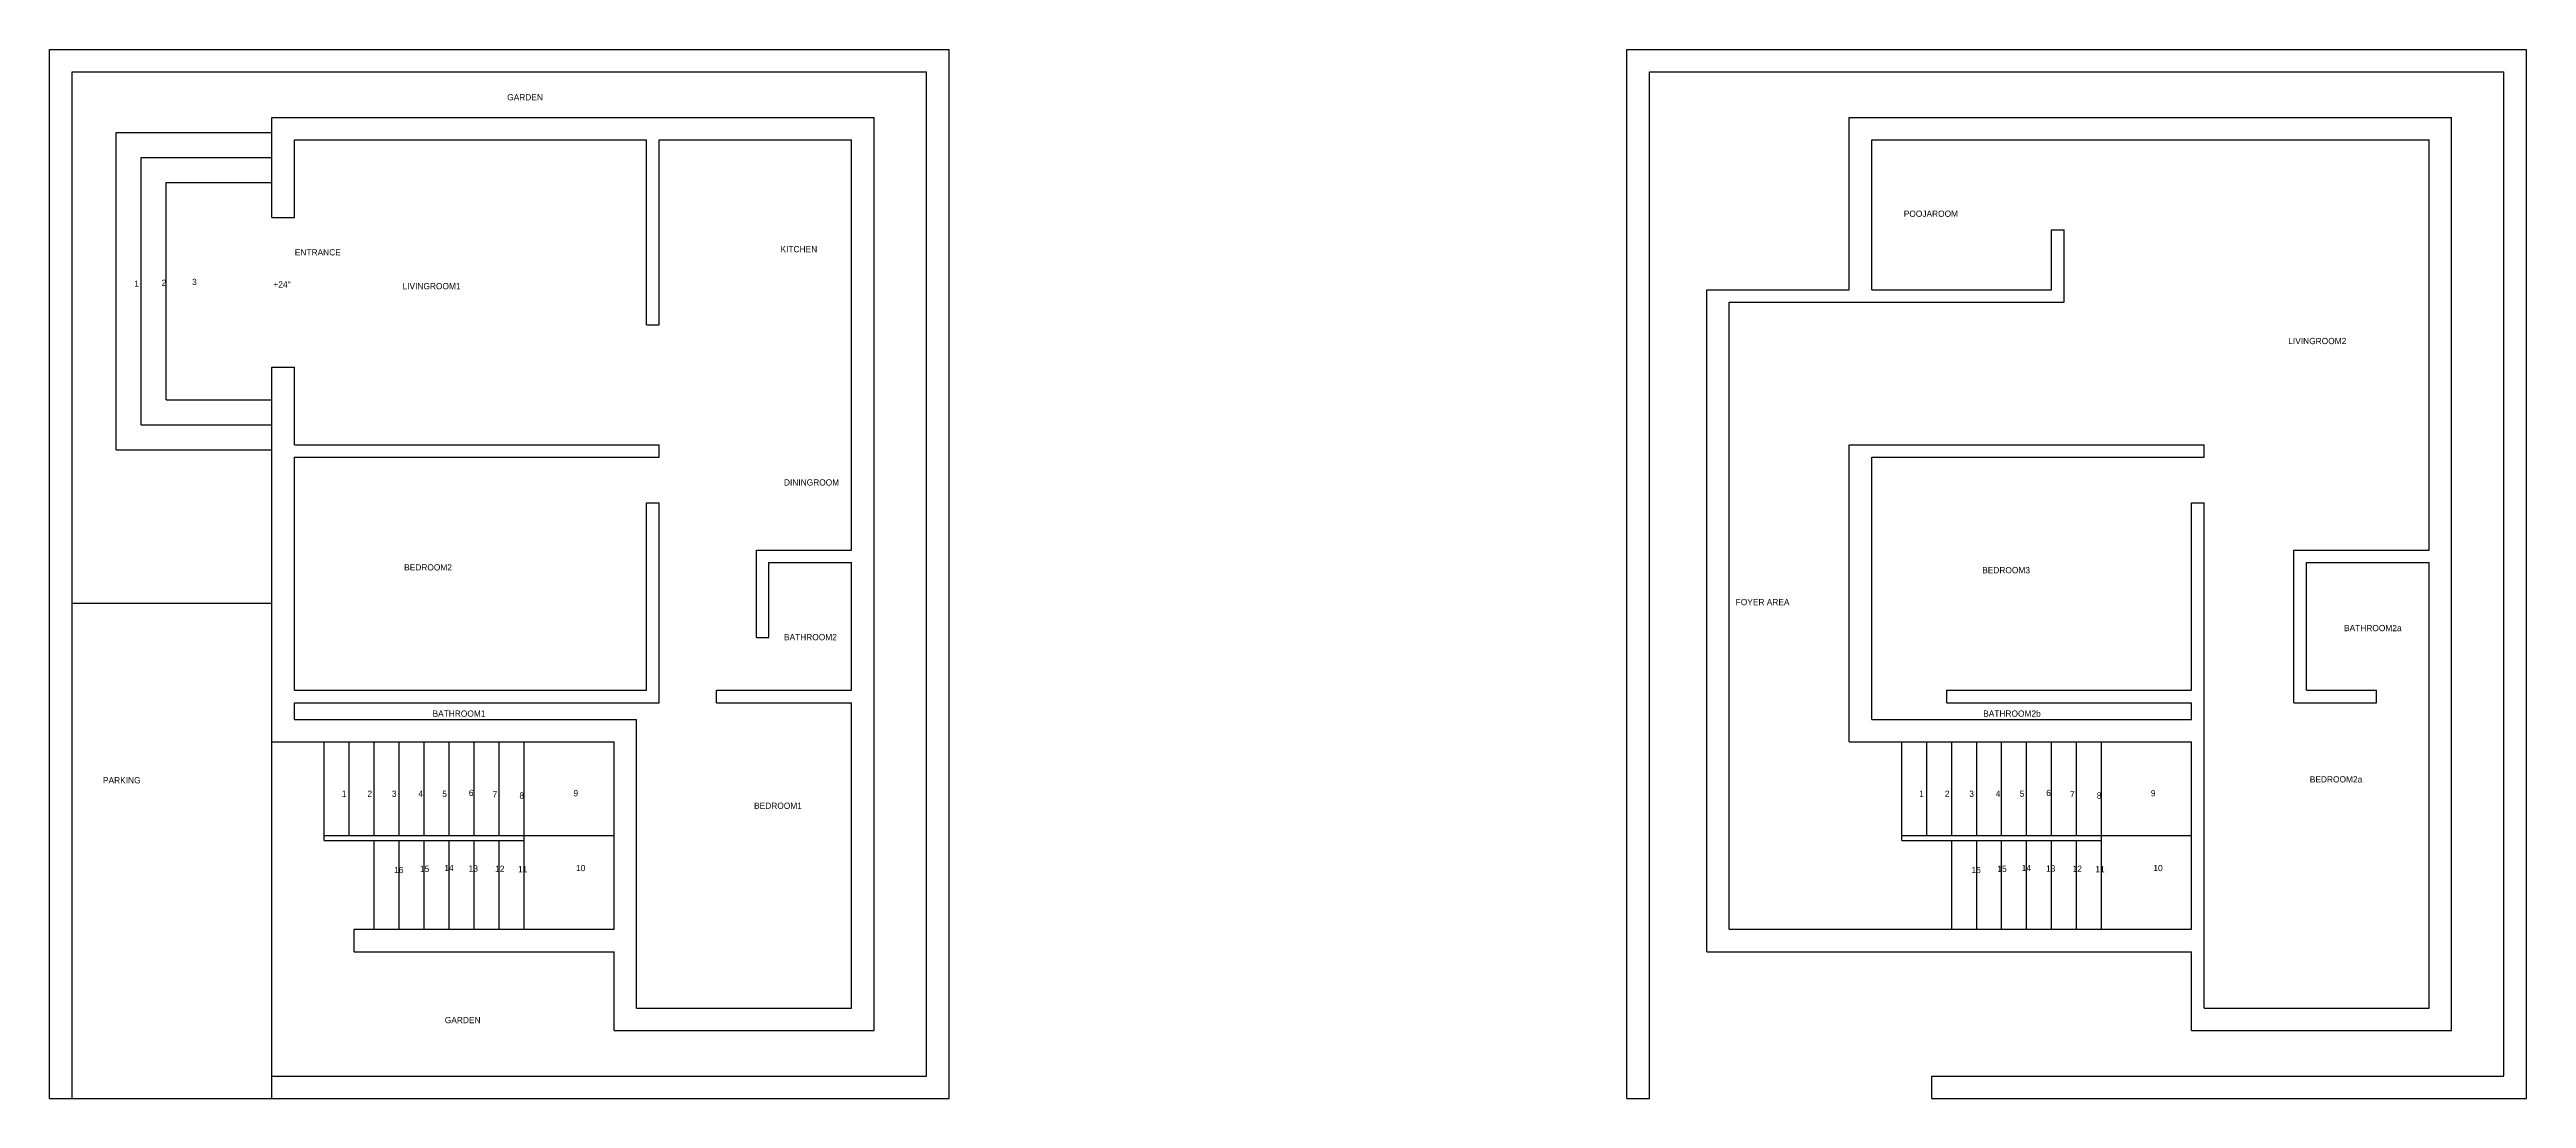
# Model space of a CAD drawing. Header units: metres. Extents: x 0 to 991, y 0 to 420.
import ezdxf

# ---------------------------------------------------------------- set-up
doc = ezdxf.new("R2010")
doc.units = ezdxf.units.M
for name, color, linetype in [('Balcony', 7, 'Continuous'), ('BathRoom1', 7, 'Continuous'), ('BathRoom2', 7, 'Continuous'), ('BathRoom2a', 7, 'Continuous'), ('BathRoom2b', 7, 'Continuous'), ('BedRoom1', 7, 'Continuous'), ('BedRoom2', 7, 'Continuous'), ('BedRoom2a', 7, 'Continuous'), ('BedRoom3', 7, 'Continuous'), ('Boundary', 7, 'Continuous'), ('DiningRoom', 7, 'Continuous'), ('Entrance_Staircase', 7, 'Continuous'), ('FoyerArea', 7, 'Continuous'), ('Garden', 7, 'Continuous'), ('Kitchen', 7, 'Continuous'), ('LivingRoom1', 7, 'Continuous'), ('LivingRoom2', 7, 'Continuous'), ('Parking', 7, 'Continuous'), ('PoojaRoom', 7, 'Continuous'), ('Staircase', 7, 'Continuous')]:
    doc.layers.add(name, color=color, linetype=linetype)

msp = doc.modelspace()

# ---------------------------------------------------------------- linework, layer by layer
at = {"layer": 'Balcony'}
for q in [(663.25, 323.78), (753.25, 58.78)]:
    msp.add_line((663.25, 58.78), q, dxfattribs=at)
at = {"layer": 'BathRoom1'}
for p, q in [((97.97, 151.78), (97.97, 158.44)), ((97.97, 158.44), (243.97, 158.44)), ((97.97, 151.78), (234.97, 151.78))]:
    msp.add_line(p, q, dxfattribs=at)
at = {"layer": 'BathRoom2'}
for p, q in [((282.92, 184.56), (282.92, 219.56)), ((287.92, 214.56), (321, 214.56)), ((287.92, 184.56), (287.92, 214.56)), ((321, 163.44), (321, 214.56)), ((282.92, 184.56), (287.92, 184.56)), ((266.92, 163.44), (321, 163.44))]:
    msp.add_line(p, q, dxfattribs=at)
at = {"layer": 'BathRoom2a'}
for p, q in [((898.2, 163.44), (898.2, 219.56)), ((903.2, 163.44), (903.2, 214.56)), ((903.2, 214.56), (952.28, 214.56)), ((952.28, 158.44), (952.28, 214.56)), ((898.2, 158.44), (898.2, 163.44)), ((903.2, 163.44), (931.2, 163.44)), ((931.2, 158.44), (931.2, 163.44))]:
    msp.add_line(p, q, dxfattribs=at)
at = {"layer": 'BathRoom2b'}
for p, q in [((729.25, 151.78), (729.25, 163.44)), ((759.25, 158.44), (759.25, 163.44)), ((729.25, 151.78), (857.25, 151.78)), ((759.25, 158.44), (857.25, 158.44)), ((857.25, 151.78), (857.25, 158.44))]:
    msp.add_line(p, q, dxfattribs=at)
at = {"layer": 'BedRoom1'}
for p, q in [((266.92, 158.44), (266.92, 163.44)), ((234.97, 36.22), (234.97, 151.78)), ((266.92, 158.44), (321, 158.44)), ((321, 36.22), (321, 158.44)), ((234.97, 36.22), (321, 36.22))]:
    msp.add_line(p, q, dxfattribs=at)
at = {"layer": 'BedRoom2'}
for p, q in [((97.97, 163.44), (97.97, 256.78)), ((97.97, 256.78), (243.97, 256.78)), ((238.97, 163.44), (238.97, 238.56)), ((238.97, 238.56), (243.97, 238.56)), ((243.97, 158.44), (243.97, 238.56)), ((97.97, 163.44), (238.97, 163.44))]:
    msp.add_line(p, q, dxfattribs=at)
at = {"layer": 'BedRoom2a'}
for p, q in [((862.25, 36.22), (862.25, 158.44)), ((898.2, 158.44), (931.2, 158.44)), ((952.28, 36.22), (952.28, 158.44)), ((862.25, 36.22), (952.28, 36.22))]:
    msp.add_line(p, q, dxfattribs=at)
at = {"layer": 'BedRoom3'}
for p, q in [((729.25, 163.44), (729.25, 256.78)), ((729.25, 256.78), (862.25, 256.78)), ((857.25, 163.44), (857.25, 238.56)), ((857.25, 238.56), (862.25, 238.56)), ((759.25, 163.44), (857.25, 163.44))]:
    msp.add_line(p, q, dxfattribs=at)
at = {"layer": 'Boundary'}
for p, q in [((0, 0), (0, 420)), ((0, 420), (360, 420)), ((360, 0), (360, 420)), ((631.28, 0), (631.28, 420)), ((631.28, 420), (991.28, 420)), ((991.28, 0), (991.28, 420)), ((640.28, 0), (640.28, 411)), ((640.28, 411), (982.28, 411)), ((982.28, 9), (982.28, 411)), ((720.25, 323.78), (720.25, 392.78)), ((720.25, 392.78), (961.28, 392.78)), ((961.28, 27.22), (961.28, 392.78)), ((753.25, 58.78), (857.25, 58.78)), ((857.25, 27.22), (857.25, 58.78)), ((857.25, 27.22), (961.28, 27.22)), ((0, 0), (9, 0)), ((88.97, 0), (360, 0)), ((631.28, 0), (640.28, 0)), ((753.25, 9), (982.28, 9)), ((753.25, 0), (753.25, 9)), ((753.25, 0), (991.28, 0))]:
    msp.add_line(p, q, dxfattribs=at)
at = {"layer": 'DiningRoom'}
for p, q in [((243.97, 256.78), (243.97, 261.78)), ((321, 219.56), (321, 261.78)), ((282.92, 219.56), (321, 219.56))]:
    msp.add_line(p, q, dxfattribs=at)
at = {"layer": 'Entrance_Staircase'}
for p, q in [((26.71, 259.72), (26.71, 386.78)), ((26.71, 386.78), (88.97, 386.78)), ((88.97, 352.78), (88.97, 392.78)), ((36.71, 376.78), (88.97, 376.78)), ((36.71, 269.72), (36.71, 376.78)), ((46.71, 366.78), (88.97, 366.78)), ((46.71, 279.72), (46.71, 366.78)), ((88.97, 352.78), (97.97, 352.78)), ((88.97, 198.38), (88.97, 292.78)), ((88.97, 292.78), (97.97, 292.78)), ((46.71, 279.72), (88.97, 279.72)), ((36.71, 269.72), (88.97, 269.72)), ((26.71, 259.72), (88.97, 259.72))]:
    msp.add_line(p, q, dxfattribs=at)
at = {"layer": 'FoyerArea'}
for p, q in [((672.25, 67.78), (672.25, 318.78)), ((672.25, 318.78), (806.25, 318.78)), ((720.25, 142.78), (720.25, 261.78)), ((720.25, 261.78), (862.25, 261.78))]:
    msp.add_line(p, q, dxfattribs=at)
at = {"layer": 'Garden'}
for p, q in [((9, 198.38), (9, 411)), ((9, 411), (351, 411)), ((351, 9), (351, 411)), ((88.97, 392.78), (330, 392.78)), ((330, 27.22), (330, 392.78)), ((121.97, 58.78), (225.97, 58.78)), ((225.97, 27.22), (225.97, 58.78)), ((225.97, 27.22), (330, 27.22)), ((88.97, 9), (351, 9))]:
    msp.add_line(p, q, dxfattribs=at)
at = {"layer": 'Kitchen'}
for p, q in [((243.97, 309.78), (243.97, 383.78)), ((243.97, 383.78), (321, 383.78)), ((321, 261.78), (321, 383.78))]:
    msp.add_line(p, q, dxfattribs=at)
at = {"layer": 'LivingRoom1'}
for p, q in [((97.97, 383.78), (238.97, 383.78)), ((97.97, 352.78), (97.97, 383.78)), ((238.97, 309.78), (238.97, 383.78)), ((238.97, 309.78), (243.97, 309.78)), ((97.97, 261.78), (97.97, 292.78)), ((97.97, 261.78), (243.97, 261.78))]:
    msp.add_line(p, q, dxfattribs=at)
at = {"layer": 'LivingRoom2'}
for p, q in [((806.25, 383.78), (952.28, 383.78)), ((952.28, 219.56), (952.28, 383.78)), ((806.25, 318.78), (806.25, 347.78)), ((862.25, 256.78), (862.25, 261.78)), ((862.25, 158.44), (862.25, 238.56)), ((898.2, 219.56), (952.28, 219.56))]:
    msp.add_line(p, q, dxfattribs=at)
at = {"layer": 'Parking'}
for p, q in [((9, 0), (9, 198.38)), ((9, 198.38), (88.97, 198.38)), ((88.97, 0), (88.97, 198.38)), ((9, 0), (88.97, 0))]:
    msp.add_line(p, q, dxfattribs=at)
at = {"layer": 'PoojaRoom'}
for p, q in [((729.25, 323.78), (729.25, 383.78)), ((729.25, 383.78), (806.25, 383.78)), ((801.25, 323.78), (801.25, 347.78)), ((801.25, 347.78), (806.25, 347.78)), ((663.25, 323.78), (720.25, 323.78)), ((729.25, 323.78), (801.25, 323.78))]:
    msp.add_line(p, q, dxfattribs=at)
at = {"layer": 'Staircase'}
for p, q in [((88.97, 142.78), (225.97, 142.78)), ((109.97, 105.28), (109.97, 142.78)), ((119.97, 105.28), (119.97, 142.78)), ((119.97, 105.28), (119.97, 142.78)), ((129.97, 105.28), (129.97, 142.78)), ((139.97, 105.28), (139.97, 142.78)), ((149.97, 105.28), (149.97, 142.78)), ((159.97, 105.28), (159.97, 142.78)), ((169.97, 105.28), (169.97, 142.78)), ((179.97, 105.28), (179.97, 142.78)), ((189.97, 67.78), (189.97, 142.78)), ((225.97, 67.78), (225.97, 142.78)), ((720.25, 142.78), (857.25, 142.78)), ((741.25, 105.28), (741.25, 142.78)), ((751.25, 105.28), (751.25, 142.78)), ((751.25, 105.28), (751.25, 142.78)), ((761.25, 105.28), (761.25, 142.78)), ((771.25, 105.28), (771.25, 142.78)), ((781.25, 105.28), (781.25, 142.78)), ((791.25, 105.28), (791.25, 142.78)), ((801.25, 105.28), (801.25, 142.78)), ((811.25, 105.28), (811.25, 142.78)), ((821.25, 67.78), (821.25, 142.78)), ((857.25, 67.78), (857.25, 142.78)), ((109.97, 103.28), (109.97, 105.28)), ((109.97, 105.28), (225.97, 105.28)), ((109.97, 103.28), (189.97, 103.28)), ((129.97, 67.78), (129.97, 103.28)), ((139.97, 67.78), (139.97, 103.28)), ((149.97, 67.78), (149.97, 103.28)), ((159.97, 67.78), (159.97, 103.28)), ((169.97, 67.78), (169.97, 103.28)), ((179.97, 67.78), (179.97, 103.28)), ((741.25, 103.28), (741.25, 105.28)), ((741.25, 105.28), (857.25, 105.28)), ((741.25, 103.28), (821.25, 103.28)), ((761.25, 67.78), (761.25, 103.28)), ((771.25, 67.78), (771.25, 103.28)), ((781.25, 67.78), (781.25, 103.28)), ((791.25, 67.78), (791.25, 103.28)), ((801.25, 67.78), (801.25, 103.28)), ((811.25, 67.78), (811.25, 103.28)), ((121.97, 58.78), (121.97, 67.78)), ((121.97, 67.78), (225.97, 67.78)), ((672.25, 67.78), (857.25, 67.78))]:
    msp.add_line(p, q, dxfattribs=at)

# ---------------------------------------------------------------- texts
at = {"layer": 'BathRoom1', "insert": (153.28, 155.36), "char_height": 2.5, "attachment_point": 1}
msp.add_mtext('BATHROOM1', dxfattribs=at)
at = {"layer": 'BathRoom2', "char_height": 2.5, "attachment_point": 1}
for s, insert in [('KITCHEN', (292.55, 341.32)), ('BATHROOM2', (293.92, 185.97))]:
    msp.add_mtext(s, dxfattribs=dict(at, insert=insert))
at = {"layer": 'BathRoom2a', "insert": (918.27, 189.61), "char_height": 2.5, "attachment_point": 1}
msp.add_mtext('BATHROOM2a', dxfattribs=at)
at = {"layer": 'BathRoom2b', "insert": (773.86, 155.36), "char_height": 2.5, "attachment_point": 1}
msp.add_mtext('BATHROOM2b', dxfattribs=at)
at = {"layer": 'BedRoom1', "insert": (281.96, 118.46), "char_height": 2.5, "attachment_point": 1}
msp.add_mtext('BEDROOM1', dxfattribs=at)
at = {"layer": 'BedRoom2', "insert": (141.91, 213.91), "char_height": 2.5, "attachment_point": 1}
msp.add_mtext('BEDROOM2', dxfattribs=at)
at = {"layer": 'BedRoom2a', "insert": (904.57, 129.04), "char_height": 2.5, "attachment_point": 1}
msp.add_mtext('BEDROOM2a', dxfattribs=at)
at = {"layer": 'BedRoom3', "insert": (773.46, 212.79), "char_height": 2.5, "attachment_point": 1}
msp.add_mtext('BEDROOM3', dxfattribs=at)
at = {"layer": 'DiningRoom', "insert": (293.92, 247.92), "char_height": 2.5, "attachment_point": 1}
msp.add_mtext('DININGROOM', dxfattribs=at)
at = {"layer": 'Entrance_Staircase', "char_height": 2.5, "attachment_point": 1}
for s, insert in [('ENTRANCE', (98.16, 340.05)), ('1', (33.91, 327.51)), ('2', (44.89, 327.86)), ('3', (57.05, 328.19)), ("+24''", (89.6, 327.17))]:
    msp.add_mtext(s, dxfattribs=dict(at, insert=insert))
at = {"layer": 'FoyerArea', "insert": (674.8, 199.99), "char_height": 2.5, "attachment_point": 1}
msp.add_mtext('FOYER AREA', dxfattribs=at)
at = {"layer": 'Garden', "char_height": 2.5, "attachment_point": 1}
for insert in [(183.15, 402.14), (158.19, 32.65)]:
    msp.add_mtext('GARDEN', dxfattribs=dict(at, insert=insert))
at = {"layer": 'LivingRoom1', "insert": (141.27, 326.52), "char_height": 2.5, "attachment_point": 1}
msp.add_mtext('LIVINGROOM1', dxfattribs=at)
at = {"layer": 'LivingRoom2', "insert": (895.96, 304.54), "char_height": 2.5, "attachment_point": 1}
msp.add_mtext('LIVINGROOM2', dxfattribs=at)
at = {"layer": 'Parking', "insert": (21.39, 128.66), "char_height": 2.5, "attachment_point": 1}
msp.add_mtext('PARKING', dxfattribs=at)
at = {"layer": 'PoojaRoom', "insert": (742.07, 355.51), "char_height": 2.5, "attachment_point": 1}
msp.add_mtext('POOJAROOM', dxfattribs=at)
at = {"layer": 'Staircase', "char_height": 2.5, "attachment_point": 1}
for s, insert in [('1', (116.97, 123.27)), ('2', (127.23, 123.27)), ('3', (137.01, 123.27)), ('4', (147.6, 123.27)), ('5', (157.19, 123.27)), ('6', (167.82, 123.6)), ('7', (177.32, 123.04)), ('8', (188.05, 122.55)), ('9', (209.69, 123.51)), ('1', (748.25, 123.27)), ('2', (758.51, 123.27)), ('3', (768.29, 123.27)), ('4', (778.88, 123.27)), ('5', (788.47, 123.27)), ('6', (799.1, 123.6)), ('7', (808.6, 123.04)), ('8', (819.33, 122.55)), ('9', (840.97, 123.51)), ('16', (137.91, 92.72)), ('15', (148.25, 93.21)), ('14', (158, 93.53)), ('13', (167.73, 93.37)), ('12', (178.35, 93.21)), ('11', (187.48, 93.1)), ('10', (210.69, 93.52)), ('16', (769.19, 92.72)), ('15', (779.53, 93.21)), ('14', (789.28, 93.53)), ('13', (799.01, 93.37)), ('12', (809.63, 93.21)), ('11', (818.76, 93.1)), ('10', (841.97, 93.52))]:
    msp.add_mtext(s, dxfattribs=dict(at, insert=insert))

doc.saveas('drawing.dxf')
